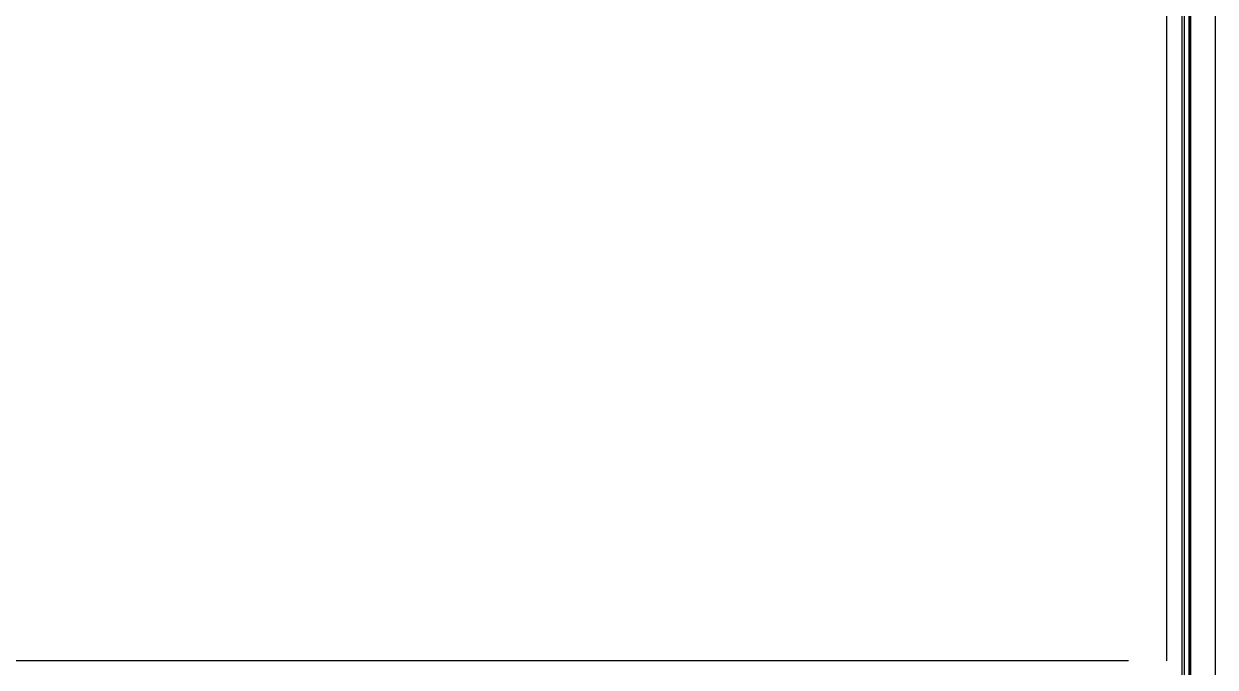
# Model space of a CAD drawing. Header units: millimetres. Extents: x 0 to 190005487, y 0 to 455456909.
# Drawn here: x 91679 to 93516, y 19788 to 20782 of the extents above; entities that cross this region are included whole.
import ezdxf

# ---------------------------------------------------------------- set-up
doc = ezdxf.new("R2010")
doc.units = ezdxf.units.MM
doc.header["$LTSCALE"] = 400
doc.header["$MEASUREMENT"] = 0
doc.layers.get('0').update_dxf_attribs({"linetype": 'CONTINUOUS'})

# ---------------------------------------------------------------- blocks, each defined once
blk = doc.blocks.new('A$C640965EA')
at = {"color": 3}
for p, q in [((4853, 4542.9, 0), (4853, 2737.7, 0)), ((4928, 4542.9, 0), (4928, 467, 0)), ((4794.2, 2737.7, 0), (1320.7, 2737.7, 0))]:
    blk.add_line(p, q, dxfattribs=at)
at = {"color": 4}
for p, q in [((4876.8, 4542.9, 0), (4876.8, 467.8, 0)), ((4880.1, 4542.9, 0), (4880.1, 467.8, 0)), ((4887.5, 4542.9, 0), (4887.5, 467.8, 0)), ((4888.9, 4542.9, 0), (4888.9, 467.8, 0)), ((4889.9, 4542.9, 0), (4889.9, 467.8, 0))]:
    blk.add_line(p, q, dxfattribs=at)

msp = doc.modelspace()

# ---------------------------------------------------------------- block references
msp.add_blockref('A$C640965EA', (88588, 17060.7))

doc.saveas('drawing.dxf')
